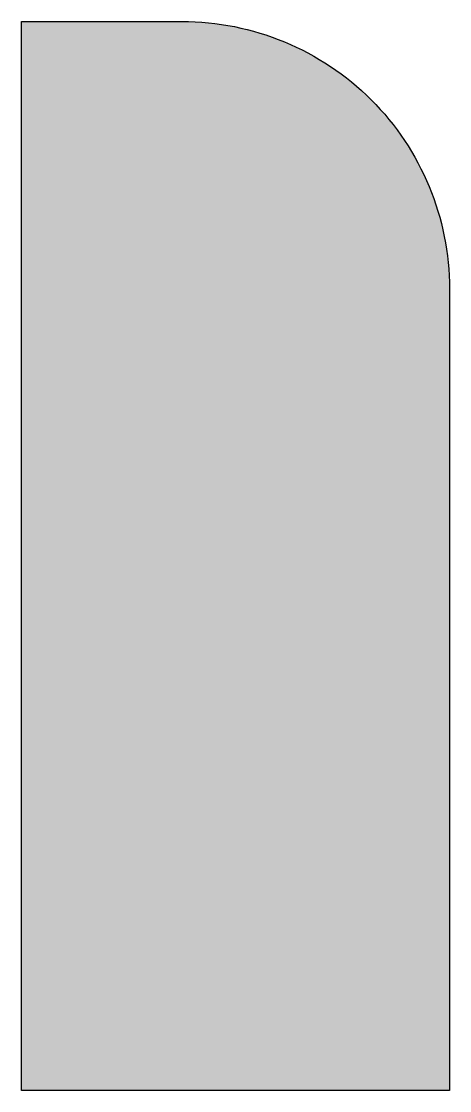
# Model space of a CAD drawing. Header units: metres. Extents: x -0.08 to 0, y -0.15 to 0.05.
import ezdxf

# ---------------------------------------------------------------- set-up
doc = ezdxf.new("R2010")
doc.units = ezdxf.units.M

msp = doc.modelspace()

# ---------------------------------------------------------------- hatches: boundary and pattern name
h = msp.add_hatch(color=254)
edge = h.paths.add_edge_path()
edge.add_arc((-0.05, 0), 0.05, 0, 90, ccw=False)
edge.add_line((0, 0), (0, -0.15))
edge.add_line((0, -0.15), (-0.08, -0.15))
edge.add_line((-0.08, -0.15), (-0.08, 0.05))
edge.add_line((-0.08, 0.05), (-0.05, 0.05))

# ---------------------------------------------------------------- linework, layer by layer
msp.add_lwpolyline([(-0.05, 0.05, -0.414214), (0, 0), (0, -0.15), (-0.08, -0.15), (-0.08, 0.05)], format="xyb", close=True)

doc.saveas('drawing.dxf')
